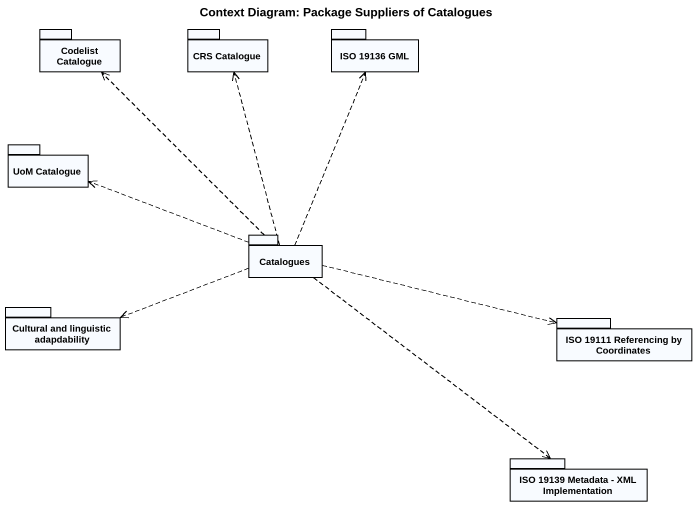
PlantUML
@startuml
title Context Diagram: Package Suppliers of Catalogues
package "Codelist Catalogue" as Codelist_Catalogue {
}
package "CRS Catalogue" as CRS_Catalogue {
}
package "ISO 19136 GML" as ISO_19136_GML {
}
package "UoM Catalogue" as UoM_Catalogue {
}
package Catalogues {
}
package "Cultural and linguistic adapdability" as Cultural_and_linguistic {
}
package "ISO 19111 Referencing by Coordinates" as ISO_19111_Referencing_by {
}
package "ISO 19139 Metadata - XML Implementation" as ISO_19139_Metadata_XML {
}
Catalogues .up.> Codelist_Catalogue
Catalogues .up.> CRS_Catalogue
Catalogues .up.> ISO_19136_GML
Catalogues .left.> UoM_Catalogue
Catalogues .left.> Cultural_and_linguistic
Catalogues .right.> ISO_19111_Referencing_by
Catalogues ..> ISO_19139_Metadata_XML
@enduml
